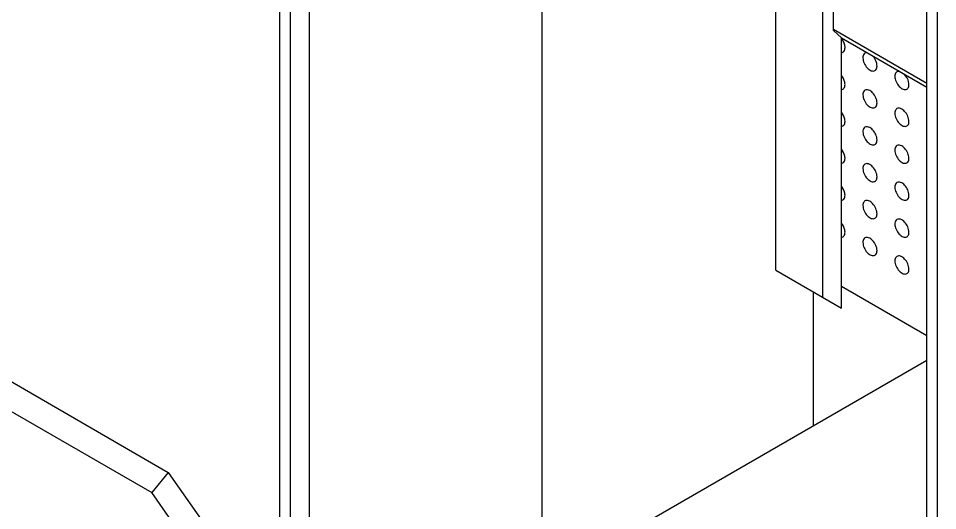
# Model space of a CAD drawing. Header units: millimetres. Extents: x 0 to 1189, y 0 to 841.
# Drawn here: x 547.2 to 685.5, y 572.8 to 646.9 of the extents above; entities that cross this region are included whole.
import ezdxf

# ---------------------------------------------------------------- set-up
doc = ezdxf.new("R2010")
doc.units = ezdxf.units.MM
doc.header["$LTSCALE"] = 65.395
doc.layers.get('0').update_dxf_attribs({"linetype": 'CONTINUOUS'})
doc.layers.add('AXIS', color=7, linetype='CONTINUOUS')
doc.layers.add('SURFACES', color=7, linetype='CONTINUOUS')

msp = doc.modelspace()

# ---------------------------------------------------------------- linework, layer by layer
at = {"color": 7, "linetype": 'Continuous'}
for p, q in [((586.54, 554.69), (586.54, 731.1)), ((588.17, 552.37), (588.17, 730.16)), ((591, 548.34), (591.01, 699.15)), ((626.04, 565.61), (626.04, 698.58)), ((661.17, 609), (661.17, 678.29)), ((668.24, 604.92), (668.24, 674.21)), ((669.84, 645.02), (669.84, 673.28)), ((669.84, 645.26), (683.9, 637.14)), ((669.84, 645.02), (671.06, 643.92)), ((671.06, 643.92), (683.9, 636.51)), ((671.07, 603.29), (671.07, 643.92)), ((475.42, 633.05), (569.73, 578.6)), ((472.97, 630), (567.28, 575.55)), ((661.17, 609), (671.07, 603.29)), ((683.9, 599.15), (671.07, 606.55)), ((666.83, 585.58), (666.83, 605.74)), ((569.73, 578.6), (567.28, 575.55)), ((569.73, 578.6), (683.9, 416.18)), ((683.9, 409.65), (567.28, 575.55))]:
    msp.add_line(p, q, dxfattribs=at)
at = {"layer": 'AXIS', "color": 7, "linetype": 'Continuous'}
msp.add_line((683.9, 595.43), (631.44, 565.15), dxfattribs=at)
msp.add_arc((669.07, 642.24), 2.56, 23.7228, 38.638, dxfattribs=at)
for points, knots in [([(671.6, 642.48), (671.6, 642.54), (671.58, 642.82), (671.5, 643.08), (671.42, 643.27)], [0, 0, 0, 0, 0.230294, 1, 1, 1, 1]), ([(671.29, 641.79), (671.34, 641.82), (671.54, 641.99), (671.6, 642.28), (671.6, 642.48)], [0, 0, 0, 0, 0.220867, 1, 1, 1, 1]), ([(674.6, 641.61), (674.55, 641.59), (674.35, 641.42), (674.29, 641.13), (674.29, 640.93)], [0, 0, 0, 0, 0.220867, 1, 1, 1, 1]), ([(674.29, 640.93), (674.29, 640.66), (674.43, 640.1), (674.88, 639.42), (675.45, 638.95), (675.94, 638.93), (676.1, 639.02)], [0, 0, 0, 0, 0.271663, 0.564879, 0.816489, 1, 1, 1, 1]), ([(676.41, 639.7), (676.41, 639.83), (676.33, 640.39), (676.05, 640.91), (675.75, 641.22)], [0, 0, 0, 0, 0.230618, 1, 1, 1, 1]), ([(676.1, 639.02), (676.15, 639.05), (676.35, 639.22), (676.41, 639.5), (676.41, 639.7)], [0, 0, 0, 0, 0.220867, 1, 1, 1, 1]), ([(671.6, 636.93), (671.6, 637.04), (671.54, 637.53), (671.31, 637.99), (671.07, 638.29)], [0, 0, 0, 0, 0.229004, 1, 1, 1, 1]), ([(679.41, 638.84), (679.36, 638.81), (679.15, 638.64), (679.1, 638.35), (679.1, 638.15)], [0, 0, 0, 0, 0.220867, 1, 1, 1, 1]), ([(679.1, 638.15), (679.1, 637.88), (679.24, 637.33), (679.69, 636.65), (680.26, 636.18), (680.75, 636.15), (680.91, 636.24)], [0, 0, 0, 0, 0.271663, 0.564879, 0.816489, 1, 1, 1, 1]), ([(681.22, 636.93), (681.22, 637.06), (681.14, 637.61), (680.85, 638.13), (680.56, 638.44)], [0, 0, 0, 0, 0.230618, 1, 1, 1, 1]), ([(671.29, 636.24), (671.34, 636.27), (671.54, 636.44), (671.6, 636.73), (671.6, 636.93)], [0, 0, 0, 0, 0.220867, 1, 1, 1, 1]), ([(680.91, 636.24), (680.96, 636.27), (681.16, 636.44), (681.22, 636.73), (681.22, 636.93)], [0, 0, 0, 0, 0.220867, 1, 1, 1, 1]), ([(674.6, 636.06), (674.55, 636.03), (674.35, 635.86), (674.29, 635.58), (674.29, 635.38)], [0, 0, 0, 0, 0.220867, 1, 1, 1, 1]), ([(674.29, 635.38), (674.29, 635.11), (674.43, 634.55), (674.88, 633.87), (675.45, 633.4), (675.94, 633.37), (676.1, 633.47)], [0, 0, 0, 0, 0.271663, 0.564879, 0.816489, 1, 1, 1, 1]), ([(676.41, 634.15), (676.41, 634.42), (676.26, 634.98), (675.81, 635.66), (675.24, 636.13), (674.75, 636.15), (674.6, 636.06)], [0, 0, 0, 0, 0.271663, 0.564879, 0.816489, 1, 1, 1, 1]), ([(676.1, 633.47), (676.15, 633.49), (676.35, 633.66), (676.41, 633.95), (676.41, 634.15)], [0, 0, 0, 0, 0.220867, 1, 1, 1, 1]), ([(671.6, 631.38), (671.6, 631.49), (671.54, 631.98), (671.31, 632.44), (671.07, 632.74)], [0, 0, 0, 0, 0.229004, 1, 1, 1, 1]), ([(679.41, 633.29), (679.36, 633.26), (679.15, 633.09), (679.1, 632.8), (679.1, 632.6)], [0, 0, 0, 0, 0.220867, 1, 1, 1, 1]), ([(679.1, 632.6), (679.1, 632.33), (679.24, 631.77), (679.69, 631.09), (680.26, 630.63), (680.75, 630.6), (680.91, 630.69)], [0, 0, 0, 0, 0.271663, 0.564879, 0.816489, 1, 1, 1, 1]), ([(681.22, 631.38), (681.22, 631.64), (681.07, 632.2), (680.62, 632.88), (680.05, 633.35), (679.56, 633.38), (679.41, 633.29)], [0, 0, 0, 0, 0.271663, 0.564879, 0.816489, 1, 1, 1, 1]), ([(671.29, 630.69), (671.34, 630.72), (671.54, 630.89), (671.6, 631.17), (671.6, 631.38)], [0, 0, 0, 0, 0.220867, 1, 1, 1, 1]), ([(680.91, 630.69), (680.96, 630.72), (681.16, 630.89), (681.22, 631.17), (681.22, 631.38)], [0, 0, 0, 0, 0.220867, 1, 1, 1, 1]), ([(674.6, 630.51), (674.55, 630.48), (674.35, 630.31), (674.29, 630.03), (674.29, 629.82)], [0, 0, 0, 0, 0.220867, 1, 1, 1, 1]), ([(674.29, 629.82), (674.29, 629.56), (674.43, 629), (674.88, 628.32), (675.45, 627.85), (675.94, 627.82), (676.1, 627.91)], [0, 0, 0, 0, 0.271663, 0.564879, 0.816489, 1, 1, 1, 1]), ([(676.41, 628.6), (676.41, 628.87), (676.26, 629.42), (675.81, 630.1), (675.24, 630.57), (674.75, 630.6), (674.6, 630.51)], [0, 0, 0, 0, 0.271663, 0.564879, 0.816489, 1, 1, 1, 1]), ([(676.1, 627.91), (676.15, 627.94), (676.35, 628.11), (676.41, 628.4), (676.41, 628.6)], [0, 0, 0, 0, 0.220867, 1, 1, 1, 1]), ([(671.6, 625.82), (671.6, 625.94), (671.54, 626.43), (671.31, 626.89), (671.07, 627.19)], [0, 0, 0, 0, 0.229004, 1, 1, 1, 1]), ([(679.41, 627.73), (679.36, 627.71), (679.15, 627.53), (679.1, 627.25), (679.1, 627.05)], [0, 0, 0, 0, 0.220867, 1, 1, 1, 1]), ([(679.1, 627.05), (679.1, 626.78), (679.24, 626.22), (679.69, 625.54), (680.26, 625.07), (680.75, 625.05), (680.91, 625.14)], [0, 0, 0, 0, 0.271663, 0.564879, 0.816489, 1, 1, 1, 1]), ([(681.22, 625.82), (681.22, 626.09), (681.07, 626.65), (680.62, 627.33), (680.05, 627.8), (679.56, 627.82), (679.41, 627.73)], [0, 0, 0, 0, 0.271663, 0.564879, 0.816489, 1, 1, 1, 1]), ([(671.29, 625.14), (671.34, 625.17), (671.54, 625.34), (671.6, 625.62), (671.6, 625.82)], [0, 0, 0, 0, 0.220867, 1, 1, 1, 1]), ([(680.91, 625.14), (680.96, 625.17), (681.16, 625.34), (681.22, 625.62), (681.22, 625.82)], [0, 0, 0, 0, 0.220867, 1, 1, 1, 1]), ([(674.6, 624.96), (674.55, 624.93), (674.35, 624.76), (674.29, 624.47), (674.29, 624.27)], [0, 0, 0, 0, 0.220867, 1, 1, 1, 1]), ([(674.29, 624.27), (674.29, 624), (674.43, 623.45), (674.88, 622.77), (675.45, 622.3), (675.94, 622.27), (676.1, 622.36)], [0, 0, 0, 0, 0.271663, 0.564879, 0.816489, 1, 1, 1, 1]), ([(676.41, 623.05), (676.41, 623.32), (676.26, 623.87), (675.81, 624.55), (675.24, 625.02), (674.75, 625.05), (674.6, 624.96)], [0, 0, 0, 0, 0.271663, 0.564879, 0.816489, 1, 1, 1, 1]), ([(676.1, 622.36), (676.15, 622.39), (676.35, 622.56), (676.41, 622.85), (676.41, 623.05)], [0, 0, 0, 0, 0.220867, 1, 1, 1, 1]), ([(671.6, 620.27), (671.6, 620.38), (671.54, 620.87), (671.31, 621.34), (671.07, 621.63)], [0, 0, 0, 0, 0.229004, 1, 1, 1, 1]), ([(679.41, 622.18), (679.36, 622.15), (679.15, 621.98), (679.1, 621.7), (679.1, 621.5)], [0, 0, 0, 0, 0.220867, 1, 1, 1, 1]), ([(679.1, 621.5), (679.1, 621.23), (679.24, 620.67), (679.69, 619.99), (680.26, 619.52), (680.75, 619.49), (680.91, 619.58)], [0, 0, 0, 0, 0.271663, 0.564879, 0.816489, 1, 1, 1, 1]), ([(681.22, 620.27), (681.22, 620.54), (681.07, 621.1), (680.62, 621.78), (680.05, 622.24), (679.56, 622.27), (679.41, 622.18)], [0, 0, 0, 0, 0.271663, 0.564879, 0.816489, 1, 1, 1, 1]), ([(671.29, 619.58), (671.34, 619.61), (671.54, 619.78), (671.6, 620.07), (671.6, 620.27)], [0, 0, 0, 0, 0.220867, 1, 1, 1, 1]), ([(680.91, 619.58), (680.96, 619.61), (681.16, 619.78), (681.22, 620.07), (681.22, 620.27)], [0, 0, 0, 0, 0.220867, 1, 1, 1, 1]), ([(674.6, 619.41), (674.55, 619.38), (674.35, 619.21), (674.29, 618.92), (674.29, 618.72)], [0, 0, 0, 0, 0.220867, 1, 1, 1, 1]), ([(674.29, 618.72), (674.29, 618.45), (674.43, 617.89), (674.88, 617.21), (675.45, 616.75), (675.94, 616.72), (676.1, 616.81)], [0, 0, 0, 0, 0.271663, 0.564879, 0.816489, 1, 1, 1, 1]), ([(676.41, 617.49), (676.41, 617.76), (676.26, 618.32), (675.81, 619), (675.24, 619.47), (674.75, 619.5), (674.6, 619.41)], [0, 0, 0, 0, 0.271663, 0.564879, 0.816489, 1, 1, 1, 1]), ([(676.1, 616.81), (676.15, 616.84), (676.35, 617.01), (676.41, 617.29), (676.41, 617.49)], [0, 0, 0, 0, 0.220867, 1, 1, 1, 1]), ([(671.6, 614.72), (671.6, 614.83), (671.54, 615.32), (671.31, 615.79), (671.07, 616.08)], [0, 0, 0, 0, 0.229004, 1, 1, 1, 1]), ([(679.41, 616.63), (679.36, 616.6), (679.15, 616.43), (679.1, 616.14), (679.1, 615.94)], [0, 0, 0, 0, 0.220867, 1, 1, 1, 1]), ([(679.1, 615.94), (679.1, 615.68), (679.24, 615.12), (679.69, 614.44), (680.26, 613.97), (680.75, 613.94), (680.91, 614.03)], [0, 0, 0, 0, 0.271663, 0.564879, 0.816489, 1, 1, 1, 1]), ([(681.22, 614.72), (681.22, 614.99), (681.07, 615.54), (680.62, 616.22), (680.05, 616.69), (679.56, 616.72), (679.41, 616.63)], [0, 0, 0, 0, 0.271663, 0.564879, 0.816489, 1, 1, 1, 1]), ([(671.29, 614.03), (671.34, 614.06), (671.54, 614.23), (671.6, 614.52), (671.6, 614.72)], [0, 0, 0, 0, 0.220867, 1, 1, 1, 1]), ([(680.91, 614.03), (680.96, 614.06), (681.16, 614.23), (681.22, 614.52), (681.22, 614.72)], [0, 0, 0, 0, 0.220867, 1, 1, 1, 1]), ([(674.6, 613.85), (674.55, 613.82), (674.35, 613.65), (674.29, 613.37), (674.29, 613.17)], [0, 0, 0, 0, 0.220867, 1, 1, 1, 1]), ([(674.29, 613.17), (674.29, 612.9), (674.43, 612.34), (674.88, 611.66), (675.45, 611.19), (675.94, 611.17), (676.1, 611.26)], [0, 0, 0, 0, 0.271663, 0.564879, 0.816489, 1, 1, 1, 1]), ([(676.41, 611.94), (676.41, 612.21), (676.26, 612.77), (675.81, 613.45), (675.24, 613.92), (674.75, 613.94), (674.6, 613.85)], [0, 0, 0, 0, 0.271663, 0.564879, 0.816489, 1, 1, 1, 1]), ([(676.1, 611.26), (676.15, 611.29), (676.35, 611.46), (676.41, 611.74), (676.41, 611.94)], [0, 0, 0, 0, 0.220867, 1, 1, 1, 1]), ([(679.41, 611.08), (679.36, 611.05), (679.15, 610.88), (679.1, 610.59), (679.1, 610.39)], [0, 0, 0, 0, 0.220867, 1, 1, 1, 1]), ([(679.1, 610.39), (679.1, 610.12), (679.24, 609.57), (679.69, 608.89), (680.26, 608.42), (680.75, 608.39), (680.91, 608.48)], [0, 0, 0, 0, 0.271663, 0.564879, 0.816489, 1, 1, 1, 1]), ([(681.22, 609.17), (681.22, 609.43), (681.07, 609.99), (680.62, 610.67), (680.05, 611.14), (679.56, 611.17), (679.41, 611.08)], [0, 0, 0, 0, 0.271663, 0.564879, 0.816489, 1, 1, 1, 1]), ([(680.91, 608.48), (680.96, 608.51), (681.16, 608.68), (681.22, 608.97), (681.22, 609.17)], [0, 0, 0, 0, 0.220867, 1, 1, 1, 1])]:
    msp.add_open_spline(points, degree=3, knots=knots, dxfattribs=at)
for points in [[(671.07, 641.73), (671.15, 641.73), (671.23, 641.76), (671.29, 641.79)], [(674.95, 641.68), (674.83, 641.69), (674.7, 641.67), (674.6, 641.61)], [(679.75, 638.91), (679.64, 638.92), (679.51, 638.9), (679.41, 638.84)], [(671.07, 636.17), (671.15, 636.18), (671.23, 636.2), (671.29, 636.24)], [(671.07, 630.62), (671.15, 630.63), (671.23, 630.65), (671.29, 630.69)], [(671.07, 625.07), (671.15, 625.08), (671.23, 625.1), (671.29, 625.14)], [(671.07, 619.52), (671.15, 619.52), (671.23, 619.55), (671.29, 619.58)], [(671.07, 613.96), (671.15, 613.97), (671.23, 613.99), (671.29, 614.03)]]:
    msp.add_open_spline(points, degree=3, dxfattribs=at)
at = {"layer": 'SURFACES', "color": 7, "linetype": 'Continuous'}
for p, q in [((685.53, 396.33), (685.53, 677.21)), ((683.9, 397.28), (683.9, 674.89))]:
    msp.add_line(p, q, dxfattribs=at)

doc.saveas('drawing.dxf')
